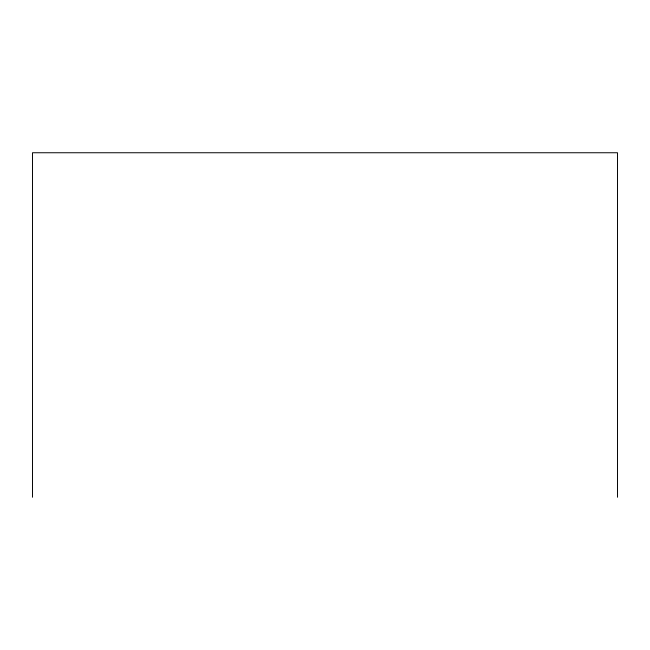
<?xml version="1.0" encoding="UTF-8"?>
<svg xmlns="http://www.w3.org/2000/svg" width="650" height="650" viewBox="0 0 650 650"><rect width="100%" height="100%" fill="white"/><g stroke="black" fill="none" stroke-linecap="round" stroke-linejoin="round"><path stroke-width="0.97" d="M617.5 497.25L617.5 152.75L32.5 152.75L32.5 497.25"/></g></svg>
